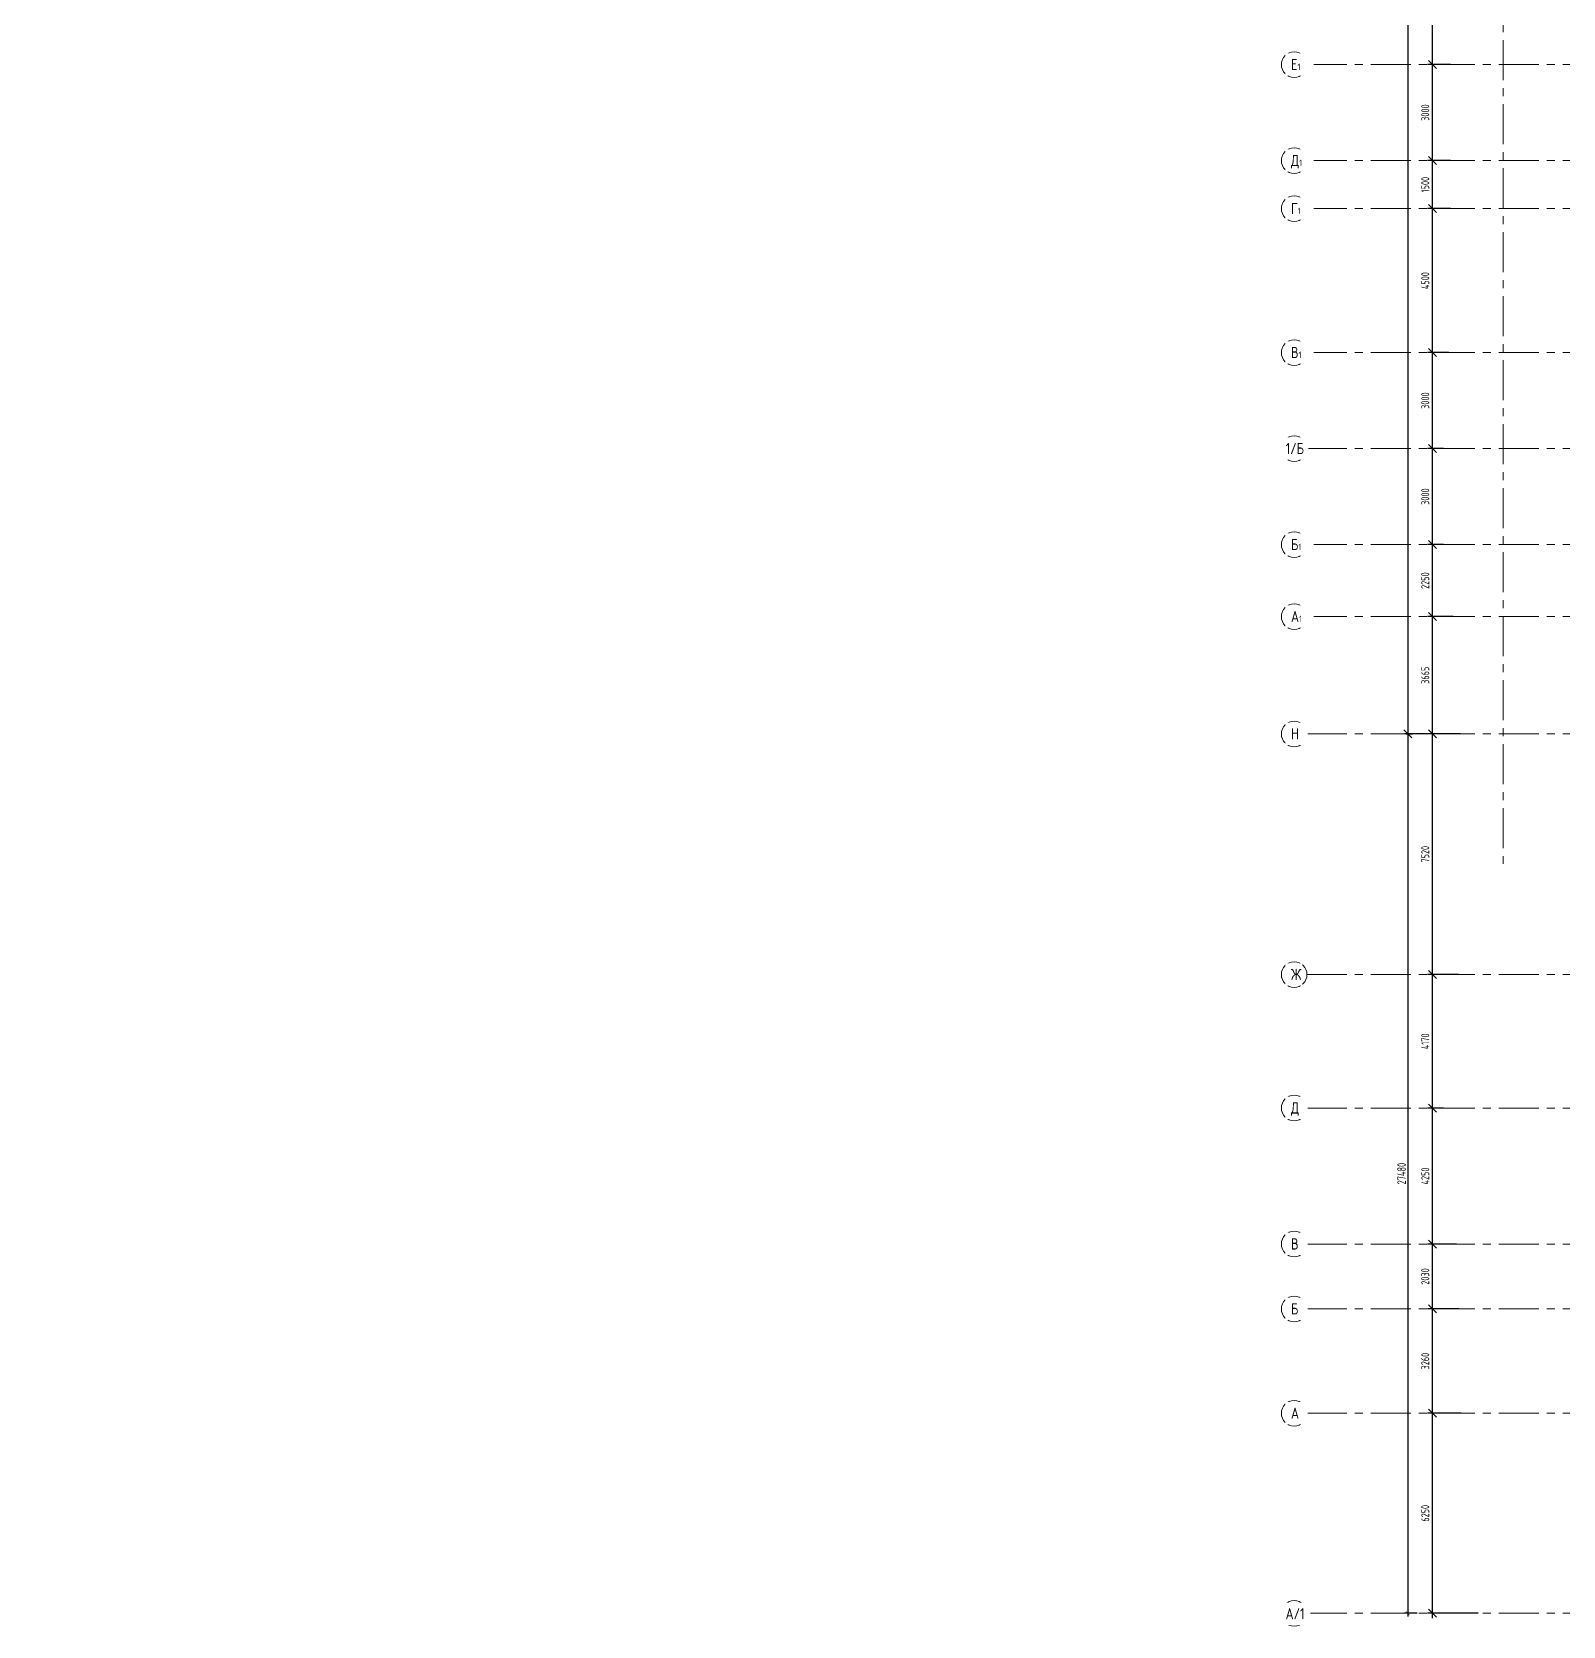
# Model space of a CAD drawing. Header units: millimetres. Extents: x -8689834 to 9419935, y -284943 to 166066.
# Drawn here: x -399153 to -351301, y 54806 to 104623 of the extents above; entities that cross this region are included whole.
import ezdxf

# ---------------------------------------------------------------- set-up
doc = ezdxf.new("R2010")
doc.units = ezdxf.units.MM
doc.header["$MEASUREMENT"] = 0
doc.linetypes.add('CENTER', pattern=[2, 1.25, -0.25, 0.25, -0.25])
doc.layers.get('0').update_dxf_attribs({"color": 250, "lineweight": 9})
for name, color, linetype, lineweight in [('АР_Оси', 195, 'Continuous', 9), ('АР_Оси размеры', 164, 'Continuous', 9), ('тх разм', 250, 'Continuous', 9)]:
    doc.layers.add(name, color=color, linetype=linetype, lineweight=lineweight)
doc.styles.add('ISOCPEUR', font='isocpeur.ttf', dxfattribs={"width": 0.7})
doc.styles.add('ГОСТ 2.304', font='isocpeur.ttf', dxfattribs={"width": 0.7})
doc.dimstyles.new('R_100', dxfattribs={"dimtxt": 270, "dimasz": 120, "dimexe": 100, "dimexo": 0, "dimgap": 60, "dimtad": 1, "dimdec": 0, "dimrnd": 5, "dimzin": 0, "dimdsep": 46, "dimtxsty": 'ISOCPEUR', "dimblk": 'ARCHTICK', "dimcen": 0, "dimdle": 100, "dimclrd": 256, "dimclre": 256, "dimclrt": 256, "dimadec": 0, "dimazin": 0, "dimtfac": 2, "dimtdec": 0, "dimtofl": 0, "dimtmove": 1, "dimatfit": 3, "dimfxl": 1, "dimtvp": 3, "dimtolj": 1, "dimtzin": 0, "dimarcsym": 0})
doc.dimstyles.new('СПДС', dxfattribs={"dimscale": 100, "dimtxt": 2.5, "dimasz": 2.5, "dimexe": 1.5, "dimexo": 0, "dimgap": 1, "dimtad": 1, "dimdec": 0, "dimrnd": 1, "dimtxsty": 'ГОСТ 2.304', "dimblk": 'OBLIQUE', "dimcen": 2.5, "dimdle": 1.5, "dimadec": 0, "dimazin": 2, "dimtfac": 0.75, "dimtdec": 0, "dimtmove": 1, "dimatfit": 3, "dimfxl": 1, "dimtolj": 1, "dimarcsym": 1})

# ---------------------------------------------------------------- blocks, each defined once
blk = doc.blocks.new('_Oblique')
at = {"color": 0, "linetype": 'ByBlock', "lineweight": -2}
blk.add_line((-0.5, -0.5), (0.5, 0.5), dxfattribs=at)
blk = doc.blocks.new('*D497')
at = {"layer": 'АР_Оси размеры', "color": 0, "lineweight": -2, "ltscale": 100, "transparency": 16777216}
for p, q in [((-354486, 61456), (-355535, 61456)), ((-355385, 55056), (-355385, 61606)), ((-353951, 55206), (-355535, 55206))]:
    blk.add_line(p, q, dxfattribs=at)
at = {"layer": 'АР_Оси размеры', "color": 0, "lineweight": -2, "ltscale": 100, "transparency": 16777216, "xscale": 250, "yscale": 250, "zscale": 250}
for p, rotation in [((-355385, 61456), 90), ((-355385, 55206), 270)]:
    blk.add_blockref('_Oblique', p, dxfattribs=dict(at, rotation=rotation))
at = {"layer": 'АР_Оси размеры', "color": 0, "ltscale": 100, "transparency": 16777216, "insert": (-355610, 58331), "char_height": 250, "attachment_point": 5, "rotation": 90, "style": 'ГОСТ 2.304'}
blk.add_mtext('\\A1;6250', dxfattribs=at)
blk = doc.blocks.new('*D498')
at = {"layer": 'АР_Оси размеры', "color": 0, "lineweight": -2, "ltscale": 100, "transparency": 16777216}
for p, q in [((-355385, 61306), (-355385, 64866)), ((-354563, 64716), (-355535, 64716)), ((-354486, 61456), (-355535, 61456))]:
    blk.add_line(p, q, dxfattribs=at)
at = {"layer": 'АР_Оси размеры', "color": 0, "lineweight": -2, "ltscale": 100, "transparency": 16777216, "xscale": 250, "yscale": 250, "zscale": 250}
for p, rotation in [((-355385, 64716), 90), ((-355385, 61456), 270)]:
    blk.add_blockref('_Oblique', p, dxfattribs=dict(at, rotation=rotation))
at = {"layer": 'АР_Оси размеры', "color": 0, "ltscale": 100, "transparency": 16777216, "insert": (-355610, 63086), "char_height": 250, "attachment_point": 5, "rotation": 90, "style": 'ГОСТ 2.304'}
blk.add_mtext('\\A1;3260', dxfattribs=at)
blk = doc.blocks.new('*D479')
at = {"layer": 'АР_Оси размеры', "color": 0, "lineweight": -2, "ltscale": 100, "transparency": 16777216}
for p, q in [((-355385, 64566), (-355385, 66896)), ((-354637, 66746), (-355535, 66746)), ((-354563, 64716), (-355535, 64716))]:
    blk.add_line(p, q, dxfattribs=at)
at = {"layer": 'АР_Оси размеры', "color": 0, "lineweight": -2, "ltscale": 100, "transparency": 16777216, "xscale": 250, "yscale": 250, "zscale": 250}
for p, rotation in [((-355385, 66746), 90), ((-355385, 64716), 270)]:
    blk.add_blockref('_Oblique', p, dxfattribs=dict(at, rotation=rotation))
at = {"layer": 'АР_Оси размеры', "color": 0, "ltscale": 100, "transparency": 16777216, "insert": (-355610, 65731), "char_height": 250, "attachment_point": 5, "rotation": 90, "style": 'ГОСТ 2.304'}
blk.add_mtext('\\A1;2030', dxfattribs=at)
blk = doc.blocks.new('*D480')
at = {"layer": 'АР_Оси размеры', "color": 0, "lineweight": -2, "ltscale": 100, "transparency": 16777216}
for p, q in [((-355035, 70996), (-355535, 70996)), ((-355385, 66596), (-355385, 71146)), ((-354637, 66746), (-355535, 66746))]:
    blk.add_line(p, q, dxfattribs=at)
at = {"layer": 'АР_Оси размеры', "color": 0, "lineweight": -2, "ltscale": 100, "transparency": 16777216, "xscale": 250, "yscale": 250, "zscale": 250}
for p, rotation in [((-355385, 70996), 90), ((-355385, 66746), 270)]:
    blk.add_blockref('_Oblique', p, dxfattribs=dict(at, rotation=rotation))
at = {"layer": 'АР_Оси размеры', "color": 0, "ltscale": 100, "transparency": 16777216, "insert": (-355610, 68871), "char_height": 250, "attachment_point": 5, "rotation": 90, "style": 'ГОСТ 2.304'}
blk.add_mtext('\\A1;4250', dxfattribs=at)
blk = doc.blocks.new('*D481')
at = {"layer": 'АР_Оси размеры', "color": 0, "lineweight": -2, "ltscale": 100, "transparency": 16777216}
for p, q in [((-355385, 70846), (-355385, 75316)), ((-354567, 75166), (-355535, 75166)), ((-355035, 70996), (-355535, 70996))]:
    blk.add_line(p, q, dxfattribs=at)
at = {"layer": 'АР_Оси размеры', "color": 0, "lineweight": -2, "ltscale": 100, "transparency": 16777216, "xscale": 250, "yscale": 250, "zscale": 250}
for p, rotation in [((-355385, 75166), 90), ((-355385, 70996), 270)]:
    blk.add_blockref('_Oblique', p, dxfattribs=dict(at, rotation=rotation))
at = {"layer": 'АР_Оси размеры', "color": 0, "ltscale": 100, "transparency": 16777216, "insert": (-355610, 73081), "char_height": 250, "attachment_point": 5, "rotation": 90, "style": 'ГОСТ 2.304'}
blk.add_mtext('\\A1;4170', dxfattribs=at)
blk = doc.blocks.new('*D482')
at = {"layer": 'АР_Оси размеры', "color": 0, "lineweight": -2, "ltscale": 100, "transparency": 16777216}
for p, q in [((-355385, 75016), (-355385, 82836)), ((-354506, 82686), (-355535, 82686)), ((-354567, 75166), (-355535, 75166))]:
    blk.add_line(p, q, dxfattribs=at)
at = {"layer": 'АР_Оси размеры', "color": 0, "lineweight": -2, "ltscale": 100, "transparency": 16777216, "xscale": 250, "yscale": 250, "zscale": 250}
for p, rotation in [((-355385, 82686), 90), ((-355385, 75166), 270)]:
    blk.add_blockref('_Oblique', p, dxfattribs=dict(at, rotation=rotation))
at = {"layer": 'АР_Оси размеры', "color": 0, "ltscale": 100, "transparency": 16777216, "insert": (-355610, 78926), "char_height": 250, "attachment_point": 5, "rotation": 90, "style": 'ГОСТ 2.304'}
blk.add_mtext('\\A1;7520', dxfattribs=at)
blk = doc.blocks.new('*D483')
at = {"layer": 'АР_Оси размеры', "color": 0, "lineweight": -2, "ltscale": 100, "transparency": 16777216}
for p, q in [((-354736, 86351), (-355535, 86351)), ((-355385, 82536), (-355385, 86501)), ((-354506, 82686), (-355535, 82686))]:
    blk.add_line(p, q, dxfattribs=at)
at = {"layer": 'АР_Оси размеры', "color": 0, "lineweight": -2, "ltscale": 100, "transparency": 16777216, "xscale": 250, "yscale": 250, "zscale": 250}
for p, rotation in [((-355385, 86351), 90), ((-355385, 82686), 270)]:
    blk.add_blockref('_Oblique', p, dxfattribs=dict(at, rotation=rotation))
at = {"layer": 'АР_Оси размеры', "color": 0, "ltscale": 100, "transparency": 16777216, "insert": (-355610, 84518), "char_height": 250, "attachment_point": 5, "rotation": 90, "style": 'ГОСТ 2.304'}
blk.add_mtext('\\A1;3665', dxfattribs=at)
blk = doc.blocks.new('*D484')
at = {"layer": 'АР_Оси размеры', "color": 0, "lineweight": -2, "ltscale": 100, "transparency": 16777216}
for p, q in [((-355385, 86201), (-355385, 88751)), ((-355043, 88601), (-355535, 88601)), ((-354736, 86351), (-355535, 86351))]:
    blk.add_line(p, q, dxfattribs=at)
at = {"layer": 'АР_Оси размеры', "color": 0, "lineweight": -2, "ltscale": 100, "transparency": 16777216, "xscale": 250, "yscale": 250, "zscale": 250}
for p, rotation in [((-355385, 88601), 90), ((-355385, 86351), 270)]:
    blk.add_blockref('_Oblique', p, dxfattribs=dict(at, rotation=rotation))
at = {"layer": 'АР_Оси размеры', "color": 0, "ltscale": 100, "transparency": 16777216, "insert": (-355610, 87476), "char_height": 250, "attachment_point": 5, "rotation": 90, "style": 'ГОСТ 2.304'}
blk.add_mtext('\\A1;2250', dxfattribs=at)
blk = doc.blocks.new('*D485')
at = {"layer": 'АР_Оси размеры', "color": 0, "lineweight": -2, "ltscale": 100, "transparency": 16777216}
for p, q in [((-355385, 88451), (-355385, 91751)), ((-355043, 91601), (-355535, 91601)), ((-355043, 88601), (-355535, 88601))]:
    blk.add_line(p, q, dxfattribs=at)
at = {"layer": 'АР_Оси размеры', "color": 0, "lineweight": -2, "ltscale": 100, "transparency": 16777216, "xscale": 250, "yscale": 250, "zscale": 250}
for p, rotation in [((-355385, 91601), 90), ((-355385, 88601), 270)]:
    blk.add_blockref('_Oblique', p, dxfattribs=dict(at, rotation=rotation))
at = {"layer": 'АР_Оси размеры', "color": 0, "ltscale": 100, "transparency": 16777216, "insert": (-355610, 90101), "char_height": 250, "attachment_point": 5, "rotation": 90, "style": 'ГОСТ 2.304'}
blk.add_mtext('\\A1;3000', dxfattribs=at)
blk = doc.blocks.new('*D486')
at = {"layer": 'АР_Оси размеры', "color": 0, "lineweight": -2, "ltscale": 100, "transparency": 16777216}
for p, q in [((-355385, 91451), (-355385, 94751)), ((-354876, 94601), (-355535, 94601)), ((-355043, 91601), (-355535, 91601))]:
    blk.add_line(p, q, dxfattribs=at)
at = {"layer": 'АР_Оси размеры', "color": 0, "lineweight": -2, "ltscale": 100, "transparency": 16777216, "xscale": 250, "yscale": 250, "zscale": 250}
for p, rotation in [((-355385, 94601), 90), ((-355385, 91601), 270)]:
    blk.add_blockref('_Oblique', p, dxfattribs=dict(at, rotation=rotation))
at = {"layer": 'АР_Оси размеры', "color": 0, "ltscale": 100, "transparency": 16777216, "insert": (-355610, 93101), "char_height": 250, "attachment_point": 5, "rotation": 90, "style": 'ГОСТ 2.304'}
blk.add_mtext('\\A1;3000', dxfattribs=at)
blk = doc.blocks.new('*D487')
at = {"layer": 'АР_Оси размеры', "color": 0, "lineweight": -2, "ltscale": 100, "transparency": 16777216}
for p, q in [((-355385, 94451), (-355385, 99251)), ((-354822, 99101), (-355535, 99101)), ((-354876, 94601), (-355535, 94601))]:
    blk.add_line(p, q, dxfattribs=at)
at = {"layer": 'АР_Оси размеры', "color": 0, "lineweight": -2, "ltscale": 100, "transparency": 16777216, "xscale": 250, "yscale": 250, "zscale": 250}
for p, rotation in [((-355385, 99101), 90), ((-355385, 94601), 270)]:
    blk.add_blockref('_Oblique', p, dxfattribs=dict(at, rotation=rotation))
at = {"layer": 'АР_Оси размеры', "color": 0, "ltscale": 100, "transparency": 16777216, "insert": (-355610, 96851), "char_height": 250, "attachment_point": 5, "rotation": 90, "style": 'ГОСТ 2.304'}
blk.add_mtext('\\A1;4500', dxfattribs=at)
blk = doc.blocks.new('*D488')
at = {"layer": 'АР_Оси размеры', "color": 0, "lineweight": -2, "ltscale": 100, "transparency": 16777216}
for p, q in [((-355385, 98951), (-355385, 100751)), ((-354822, 100601), (-355535, 100601)), ((-354822, 99101), (-355535, 99101))]:
    blk.add_line(p, q, dxfattribs=at)
at = {"layer": 'АР_Оси размеры', "color": 0, "lineweight": -2, "ltscale": 100, "transparency": 16777216, "xscale": 250, "yscale": 250, "zscale": 250}
for p, rotation in [((-355385, 100601), 90), ((-355385, 99101), 270)]:
    blk.add_blockref('_Oblique', p, dxfattribs=dict(at, rotation=rotation))
at = {"layer": 'АР_Оси размеры', "color": 0, "ltscale": 100, "transparency": 16777216, "insert": (-355610, 99851), "char_height": 250, "attachment_point": 5, "rotation": 90, "style": 'ГОСТ 2.304'}
blk.add_mtext('\\A1;1500', dxfattribs=at)
blk = doc.blocks.new('*D489')
at = {"layer": 'АР_Оси размеры', "color": 0, "lineweight": -2, "ltscale": 100, "transparency": 16777216}
for p, q in [((-355385, 100451), (-355385, 103751)), ((-354961, 103601), (-355535, 103601)), ((-354822, 100601), (-355535, 100601))]:
    blk.add_line(p, q, dxfattribs=at)
at = {"layer": 'АР_Оси размеры', "color": 0, "lineweight": -2, "ltscale": 100, "transparency": 16777216, "xscale": 250, "yscale": 250, "zscale": 250}
for p, rotation in [((-355385, 103601), 90), ((-355385, 100601), 270)]:
    blk.add_blockref('_Oblique', p, dxfattribs=dict(at, rotation=rotation))
at = {"layer": 'АР_Оси размеры', "color": 0, "ltscale": 100, "transparency": 16777216, "insert": (-355610, 102101), "char_height": 250, "attachment_point": 5, "rotation": 90, "style": 'ГОСТ 2.304'}
blk.add_mtext('\\A1;3000', dxfattribs=at)
blk = doc.blocks.new('*D490')
at = {"layer": 'АР_Оси размеры', "color": 0, "lineweight": -2, "ltscale": 100, "transparency": 16777216}
for p, q in [((-355385, 103451), (-355385, 106751)), ((-354961, 106601), (-355535, 106601)), ((-354822, 103601), (-355535, 103601))]:
    blk.add_line(p, q, dxfattribs=at)
at = {"layer": 'АР_Оси размеры', "color": 0, "lineweight": -2, "ltscale": 100, "transparency": 16777216, "xscale": 250, "yscale": 250, "zscale": 250}
for p, rotation in [((-355385, 106601), 90), ((-355385, 103601), 270)]:
    blk.add_blockref('_Oblique', p, dxfattribs=dict(at, rotation=rotation))
at = {"layer": 'АР_Оси размеры', "color": 0, "ltscale": 100, "transparency": 16777216, "insert": (-355610, 105101), "char_height": 250, "attachment_point": 5, "rotation": 90, "style": 'ГОСТ 2.304'}
blk.add_mtext('\\A1;3000', dxfattribs=at)
blk = doc.blocks.new('*D499')
at = {"layer": 'АР_Оси размеры', "color": 0, "lineweight": -2, "ltscale": 100, "transparency": 16777216}
for p, q in [((-356211, 130601), (-356005, 130601)), ((-356155, 130751), (-356155, 82536)), ((-356211, 82686), (-356005, 82686))]:
    blk.add_line(p, q, dxfattribs=at)
at = {"layer": 'АР_Оси размеры', "color": 0, "lineweight": -2, "ltscale": 100, "transparency": 16777216, "xscale": 250, "yscale": 250, "zscale": 250}
for p, rotation in [((-356155, 130601), 90), ((-356155, 82686), 270)]:
    blk.add_blockref('_Oblique', p, dxfattribs=dict(at, rotation=rotation))
at = {"layer": 'АР_Оси размеры', "color": 0, "ltscale": 100, "transparency": 16777216, "insert": (-356380, 106643), "char_height": 250, "attachment_point": 5, "rotation": 90, "style": 'ГОСТ 2.304'}
blk.add_mtext('\\A1;47915', dxfattribs=at)
blk = doc.blocks.new('_ArchTick')
at = {"color": 0, "linetype": 'ByBlock', "const_width": 0.15}
blk.add_lwpolyline([(-0.5, -0.5), (0.5, 0.5)], dxfattribs=at)
blk = doc.blocks.new('*D778')
at = {"layer": 'тх разм', "lineweight": -2, "ltscale": 500, "transparency": 16777216}
for p, q in [((-356155, 82786), (-356155, 55106)), ((-355020, 82686), (-356255, 82686)), ((-355864, 55206), (-356255, 55206))]:
    blk.add_line(p, q, dxfattribs=at)
at = {"layer": 'тх разм', "lineweight": -2, "ltscale": 500, "transparency": 16777216, "xscale": 120, "yscale": 120, "zscale": 120}
for p, rotation in [((-356155, 82686), 90), ((-356155, 55206), 270)]:
    blk.add_blockref('_ArchTick', p, dxfattribs=dict(at, rotation=rotation))
at = {"layer": 'тх разм', "lineweight": 13, "ltscale": 500, "transparency": 16777216, "insert": (-356350, 68946), "char_height": 270, "attachment_point": 5, "rotation": 90, "style": 'ISOCPEUR'}
blk.add_mtext('\\A1;27480', dxfattribs=at)

msp = doc.modelspace()

# ---------------------------------------------------------------- linework, layer by layer
at = {"layer": 'АР_Оси', "color": 7, "linetype": 'CENTER', "ltscale": 1000}
for p, q in [((-353172.1, 134363.2), (-353172.1, 78630.8)), ((-359305.8, 103600.7), (-276127.4, 103600.7)), ((-359305.8, 100600.7), (-276127.4, 100600.7)), ((-359305.8, 99100.7), (-276127.4, 99100.7)), ((-359305.8, 94600.7), (-276127.4, 94600.7)), ((-359305.8, 91600.7), (-276127.4, 91600.7)), ((-359305.8, 88600.7), (-276127.4, 88600.7)), ((-359305.8, 86350.7), (-276127.4, 86350.7)), ((-359305.8, 82685.7), (-275708.6, 82685.7)), ((-359305.8, 75165.7), (-275708.6, 75165.7)), ((-359305.8, 70995.7), (-275708.6, 70995.7)), ((-359305.8, 66745.7), (-275708.6, 66745.7)), ((-359305.8, 64715.7), (-275708.6, 64715.7)), ((-359305.8, 61455.7), (-289924.6, 61455.7)), ((-359305.8, 55205.7), (-275708.6, 55205.7))]:
    msp.add_line(p, q, dxfattribs=at)
at = {"layer": 'АР_Оси', "color": 7, "ltscale": 0.5}
for centre in [(-359705.8, 103600.7), (-359705.8, 100600.7), (-359705.8, 99100.7), (-359705.8, 94600.7), (-359705.8, 91600.7), (-359705.8, 88600.7), (-359705.8, 86350.7), (-359705.8, 82685.7), (-359705.8, 75165.7), (-359705.8, 70995.7), (-359705.8, 66745.7), (-359705.8, 64715.7), (-359705.8, 61455.7), (-359705.8, 55205.7)]:
    msp.add_circle(centre, 400, dxfattribs=at)

# ---------------------------------------------------------------- dimensions: what is measured, and where the dimension line sits
at = {"layer": 'АР_Оси размеры', "color": 7, "ltscale": 100}
for base, p1, p2, picture, middle in [((-356155.3, 82685.7), (-356211.1, 130600.7), (-356211.1, 82685.7), '*D499', (-356380.3, 106643.2)), ((-355384.8, 106600.7), (-354821.8, 103600.7), (-354961.3, 106600.7), '*D490', (-355609.8, 105100.7)), ((-355384.8, 103600.7), (-354821.8, 100600.7), (-354961.3, 103600.7), '*D489', (-355609.8, 102100.7)), ((-355384.8, 100600.7), (-354821.8, 99100.7), (-354821.8, 100600.7), '*D488', (-355609.8, 99850.7)), ((-355384.8, 99100.7), (-354875.8, 94600.7), (-354821.8, 99100.7), '*D487', (-355609.8, 96850.7)), ((-355384.8, 94600.7), (-355042.8, 91600.7), (-354875.8, 94600.7), '*D486', (-355609.8, 93100.7)), ((-355384.8, 91600.7), (-355042.8, 88600.7), (-355042.8, 91600.7), '*D485', (-355609.8, 90100.7)), ((-355384.8, 88600.7), (-354735.9, 86350.7), (-355042.8, 88600.7), '*D484', (-355609.8, 87475.7)), ((-355384.8, 86350.7), (-354506, 82685.7), (-354735.9, 86350.7), '*D483', (-355609.8, 84518.2)), ((-355384.8, 82685.7), (-354566.9, 75165.7), (-354506, 82685.7), '*D482', (-355609.8, 78925.7)), ((-355384.8, 75165.7), (-355034.9, 70995.7), (-354566.9, 75165.7), '*D481', (-355609.8, 73080.7)), ((-355384.8, 70995.7), (-354636.9, 66745.7), (-355034.9, 70995.7), '*D480', (-355609.8, 68870.7)), ((-355384.8, 66745.7), (-354563.3, 64715.7), (-354636.9, 66745.7), '*D479', (-355609.8, 65730.7)), ((-355384.8, 64715.7), (-354486.1, 61455.7), (-354563.3, 64715.7), '*D498', (-355609.8, 63085.7)), ((-355384.8, 61455.7), (-353951, 55205.7), (-354486.1, 61455.7), '*D497', (-355609.8, 58330.7))]:
    dim = msp.add_linear_dim(base=base, p1=p1, p2=p2, angle=90, dimstyle='СПДС', dxfattribs=at)
    dim.commit()
    dim.dimension.update_dxf_attribs({"geometry": picture, "text_midpoint": middle})
at = {"layer": 'тх разм', "color": 7, "lineweight": 13, "ltscale": 500}
dim = msp.add_linear_dim(base=(-356155.3, 55205.7), p1=(-355020.4, 82685.7), p2=(-355863.8, 55205.7), angle=90, dimstyle='R_100', override={"dimpost": '\\X', "dimfxl": 2.5, "dimarcsym": 2}, dxfattribs=at)
dim.commit()
dim.dimension.update_dxf_attribs({"geometry": '*D778', "text_midpoint": (-356350.3, 68945.7)})

# ---------------------------------------------------------------- next in the draw order: texts
at = {"layer": 'АР_Оси', "color": 7, "char_height": 350, "attachment_point": 1, "line_spacing_factor": 1.149209, "style": 'ГОСТ 2.304', "bg_fill": 2}
for s, insert, width in [('{\\W0.8;Е\\H0.57143x;1}', (-359805.6, 103778.5), 528.82), ('{\\W0.8;Д\\H0.57143x;1}', (-359805.6, 100778.5), 528.82), ('{\\W0.8;Г\\H0.57143x;1}', (-359805.6, 99278.5), 528.82), ('{\\W0.8;В\\H0.57143x;1}', (-359805.6, 94778.5), 528.82), ('{\\W0.8;1/Б}', (-359970.5, 91778.5), 528.82), ('{\\W0.8;Б\\H0.57143x;1}', (-359805.6, 88778.5), 528.82), ('{\\W0.8;А\\H0.57143x;1}', (-359805.6, 86528.5), 528.82), ('{\\W0.8;Ж}', (-359805.6, 75343.5), 178.206), ('{\\W0.8;А/1}', (-359974.5, 55368.5), 1.455191522836685e-11)]:
    msp.add_mtext(s, dxfattribs=dict(at, insert=insert, width=width))
for s, insert in [('{\\W0.8;Н}', (-359805.6, 82863.5)), ('{\\W0.8;Д}', (-359805.6, 71173.5)), ('{\\W0.8;В}', (-359805.6, 66923.5)), ('{\\W0.8;Б}', (-359805.6, 64893.5)), ('{\\W0.8;А}', (-359805.6, 61633.5))]:
    msp.add_mtext(s, dxfattribs=dict(at, insert=insert))

doc.saveas('drawing.dxf')
